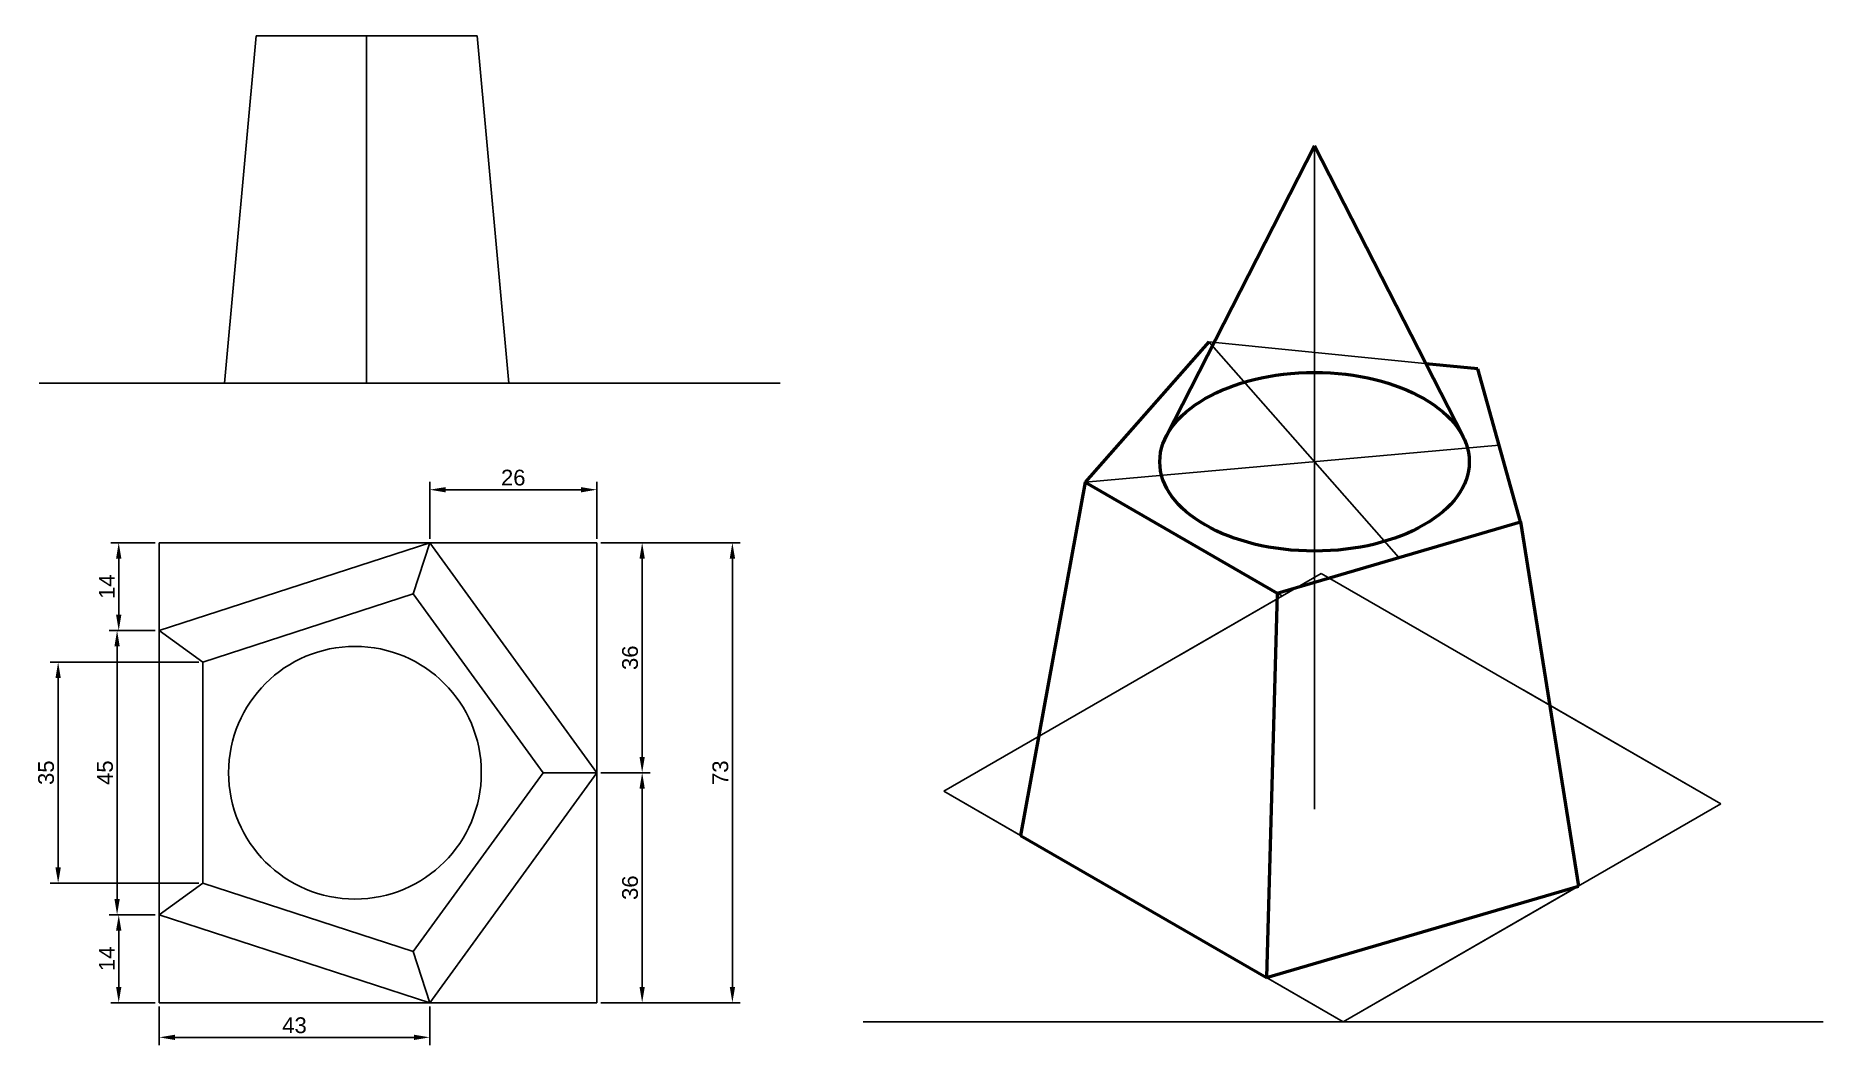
# Paper-space layout 'Layout5' of a CAD drawing. Header units: millimetres. Extents: x 12 to 295, y 8 to 168.
import ezdxf

# ---------------------------------------------------------------- set-up
doc = ezdxf.new("R2010")
doc.units = ezdxf.units.MM
doc.styles.get("Standard").update_dxf_attribs({"font": 'arial.ttf'})
doc.dimstyles.new('ISO-25', dxfattribs={"dimtxt": 2.5, "dimasz": 2.5, "dimexe": 1.25, "dimexo": 0.625, "dimtad": 1, "dimdec": 0, "dimdsep": 46, "dimtxsty": 'Standard', "dimcen": 2.5, "dimadec": 0, "dimazin": 2, "dimtfac": 1, "dimtdec": 0, "dimtmove": 0, "dimatfit": 3, "dimfxl": 1, "dimarcsym": 0})

# ---------------------------------------------------------------- blocks, each defined once
blk = doc.blocks.new('*D23')
at = {"color": 0, "lineweight": -2, "transparency": 16777216}
for p, q in [((31.23, 14.08), (31.23, 7.97)), ((74.03, 14.08), (74.03, 7.97)), ((33.73, 9.22), (71.53, 9.22))]:
    blk.add_line(p, q, dxfattribs=at)
at = {"color": 0, "transparency": 16777216}
for points in [[(33.73, 9.64), (33.73, 8.8), (31.23, 9.22)], [(71.53, 9.64), (71.53, 8.8), (74.03, 9.22)]]:
    blk.add_solid(points, dxfattribs=at)
at = {"layer": 'Defpoints', "color": 0, "transparency": 16777216}
for p in [(31.23, 14.71), (74.03, 14.71), (74.03, 9.22)]:
    blk.add_point(p, dxfattribs=at)
at = {"color": 0, "transparency": 16777216, "insert": (52.63, 11.12), "char_height": 2.5, "attachment_point": 5}
blk.add_mtext('43', dxfattribs=at)
blk = doc.blocks.new('*D24')
at = {"color": 0, "lineweight": -2, "transparency": 16777216}
for p, q in [((101.1, 87.52), (123.19, 87.52)), ((121.94, 17.21), (121.94, 85.02)), ((101.1, 14.71), (123.19, 14.71))]:
    blk.add_line(p, q, dxfattribs=at)
at = {"color": 0, "transparency": 16777216}
for points in [[(121.52, 85.02), (122.36, 85.02), (121.94, 87.52)], [(121.52, 17.21), (122.36, 17.21), (121.94, 14.71)]]:
    blk.add_solid(points, dxfattribs=at)
at = {"layer": 'Defpoints', "color": 0, "transparency": 16777216}
for p in [(100.48, 87.52), (121.94, 87.52), (100.48, 14.71)]:
    blk.add_point(p, dxfattribs=at)
at = {"color": 0, "transparency": 16777216, "insert": (120.04, 51.11), "char_height": 2.5, "attachment_point": 5, "rotation": 90}
blk.add_mtext('73', dxfattribs=at)
blk = doc.blocks.new('*D25')
at = {"color": 0, "lineweight": -2, "transparency": 16777216}
for p, q in [((101.1, 51.11), (108.91, 51.11)), ((107.66, 48.61), (107.66, 17.21)), ((101.1, 14.71), (108.91, 14.71))]:
    blk.add_line(p, q, dxfattribs=at)
at = {"color": 0, "transparency": 16777216}
for points in [[(107.24, 48.61), (108.07, 48.61), (107.66, 51.11)], [(107.24, 17.21), (108.07, 17.21), (107.66, 14.71)]]:
    blk.add_solid(points, dxfattribs=at)
at = {"layer": 'Defpoints', "color": 0, "transparency": 16777216}
for p in [(100.48, 51.11), (100.48, 14.71), (107.66, 14.71)]:
    blk.add_point(p, dxfattribs=at)
at = {"color": 0, "transparency": 16777216, "insert": (105.75, 32.91), "char_height": 2.5, "attachment_point": 5, "rotation": 90}
blk.add_mtext('36', dxfattribs=at)
blk = doc.blocks.new('*D26')
at = {"color": 0, "lineweight": -2, "transparency": 16777216}
for p, q in [((101.1, 87.52), (108.91, 87.52)), ((107.66, 53.61), (107.66, 85.02)), ((101.1, 51.11), (108.91, 51.11))]:
    blk.add_line(p, q, dxfattribs=at)
at = {"color": 0, "transparency": 16777216}
for points in [[(107.24, 85.02), (108.07, 85.02), (107.66, 87.52)], [(107.24, 53.61), (108.07, 53.61), (107.66, 51.11)]]:
    blk.add_solid(points, dxfattribs=at)
at = {"layer": 'Defpoints', "color": 0, "transparency": 16777216}
for p in [(100.48, 87.52), (107.66, 87.52), (100.48, 51.11)]:
    blk.add_point(p, dxfattribs=at)
at = {"color": 0, "transparency": 16777216, "insert": (105.75, 69.31), "char_height": 2.5, "attachment_point": 5, "rotation": 90}
blk.add_mtext('36', dxfattribs=at)
blk = doc.blocks.new('*D27')
at = {"color": 0, "lineweight": -2, "transparency": 16777216}
for p, q in [((74.03, 88.14), (74.03, 97.16)), ((100.48, 88.14), (100.48, 97.16)), ((76.53, 95.91), (97.98, 95.91))]:
    blk.add_line(p, q, dxfattribs=at)
at = {"color": 0, "transparency": 16777216}
for points in [[(76.53, 96.32), (76.53, 95.49), (74.03, 95.91)], [(97.98, 96.32), (97.98, 95.49), (100.48, 95.91)]]:
    blk.add_solid(points, dxfattribs=at)
at = {"layer": 'Defpoints', "color": 0, "transparency": 16777216}
for p in [(100.48, 95.91), (74.03, 87.52), (100.48, 87.52)]:
    blk.add_point(p, dxfattribs=at)
at = {"color": 0, "transparency": 16777216, "insert": (87.25, 97.81), "char_height": 2.5, "attachment_point": 5}
blk.add_mtext('26', dxfattribs=at)
blk = doc.blocks.new('*D28')
at = {"color": 0, "lineweight": -2, "transparency": 16777216}
for p, q in [((30.6, 87.52), (23.56, 87.52)), ((24.81, 85.02), (24.81, 76.11)), ((30.6, 73.61), (23.56, 73.61))]:
    blk.add_line(p, q, dxfattribs=at)
at = {"color": 0, "transparency": 16777216}
for points in [[(24.39, 85.02), (25.23, 85.02), (24.81, 87.52)], [(24.39, 76.11), (25.23, 76.11), (24.81, 73.61)]]:
    blk.add_solid(points, dxfattribs=at)
at = {"layer": 'Defpoints', "color": 0, "transparency": 16777216}
for p in [(31.23, 87.52), (24.81, 73.61), (31.23, 73.61)]:
    blk.add_point(p, dxfattribs=at)
at = {"color": 0, "transparency": 16777216, "insert": (22.93, 80.56), "char_height": 2.5, "attachment_point": 5, "rotation": 90}
blk.add_mtext('14', dxfattribs=at)
blk = doc.blocks.new('*D29')
at = {"color": 0, "lineweight": -2, "transparency": 16777216}
for p, q in [((30.6, 73.61), (23.3, 73.61)), ((24.55, 71.11), (24.55, 31.11)), ((30.6, 28.61), (23.3, 28.61))]:
    blk.add_line(p, q, dxfattribs=at)
at = {"color": 0, "transparency": 16777216}
for points in [[(24.13, 71.11), (24.97, 71.11), (24.55, 73.61)], [(24.13, 31.11), (24.97, 31.11), (24.55, 28.61)]]:
    blk.add_solid(points, dxfattribs=at)
at = {"layer": 'Defpoints', "color": 0, "transparency": 16777216}
for p in [(31.23, 73.61), (24.55, 28.61), (31.23, 28.61)]:
    blk.add_point(p, dxfattribs=at)
at = {"color": 0, "transparency": 16777216, "insert": (22.65, 51.11), "char_height": 2.5, "attachment_point": 5, "rotation": 90}
blk.add_mtext('45', dxfattribs=at)
blk = doc.blocks.new('*D30')
at = {"color": 0, "lineweight": -2, "transparency": 16777216}
for p, q in [((30.6, 28.61), (23.56, 28.61)), ((24.81, 26.11), (24.81, 17.21)), ((30.6, 14.71), (23.56, 14.71))]:
    blk.add_line(p, q, dxfattribs=at)
at = {"color": 0, "transparency": 16777216}
for points in [[(24.39, 26.11), (25.23, 26.11), (24.81, 28.61)], [(24.39, 17.21), (25.23, 17.21), (24.81, 14.71)]]:
    blk.add_solid(points, dxfattribs=at)
at = {"layer": 'Defpoints', "color": 0, "transparency": 16777216}
for p in [(31.23, 28.61), (24.81, 14.71), (31.23, 14.71)]:
    blk.add_point(p, dxfattribs=at)
at = {"color": 0, "transparency": 16777216, "insert": (22.93, 21.66), "char_height": 2.5, "attachment_point": 5, "rotation": 90}
blk.add_mtext('14', dxfattribs=at)
blk = doc.blocks.new('*D31')
at = {"color": 0, "lineweight": -2, "transparency": 16777216}
for p, q in [((37.49, 68.61), (13.97, 68.61)), ((15.22, 66.11), (15.22, 36.11)), ((37.49, 33.61), (13.97, 33.61))]:
    blk.add_line(p, q, dxfattribs=at)
at = {"color": 0, "transparency": 16777216}
for points in [[(14.8, 66.11), (15.64, 66.11), (15.22, 68.61)], [(14.8, 36.11), (15.64, 36.11), (15.22, 33.61)]]:
    blk.add_solid(points, dxfattribs=at)
at = {"layer": 'Defpoints', "color": 0, "transparency": 16777216}
for p in [(38.11, 68.61), (15.22, 33.61), (38.11, 33.61)]:
    blk.add_point(p, dxfattribs=at)
at = {"color": 0, "transparency": 16777216, "insert": (13.32, 51.11), "char_height": 2.5, "attachment_point": 5, "rotation": 90}
blk.add_mtext('35', dxfattribs=at)

psp = doc.layouts.new('Layout5')

# ---------------------------------------------------------------- linework, layer by layer
for p, q in [((46.55, 167.77), (41.55, 112.77)), ((64.05, 167.77), (46.55, 167.77)), ((64.05, 112.77), (64.05, 167.77)), ((64.05, 167.77), (81.55, 167.77)), ((81.55, 167.77), (64.05, 167.77)), ((81.55, 167.77), (86.55, 112.77)), ((214.08, 100.33), (214.08, 150.33)), ((239.91, 115.03), (197.35, 119.32)), ((227.41, 85.19), (197.35, 119.32)), ((12.23, 112.77), (129.51, 112.77)), ((41.55, 112.77), (86.55, 112.77)), ((243.29, 102.94), (177.77, 97.09)), ((214.08, 45.33), (214.08, 100.33)), ((31.23, 14.71), (31.23, 87.52)), ((74.03, 87.52), (31.23, 87.52)), ((31.23, 87.52), (100.48, 87.52)), ((71.4, 79.43), (74.03, 87.52)), ((100.48, 51.11), (100.48, 87.52)), ((100.48, 87.52), (100.48, 14.71)), ((215.15, 82.67), (155.4, 48.17)), ((215.15, 82.67), (192.64, 69.67)), ((278.37, 46.17), (215.15, 82.67)), ((208.94, 79.09), (208.16, 79.54)), ((31.23, 73.61), (38.11, 68.61)), ((278.37, 46.17), (247.2, 64.17)), ((91.97, 51.11), (100.48, 51.11)), ((155.4, 48.17), (218.62, 11.67)), ((155.4, 48.17), (167.52, 41.17)), ((218.62, 11.67), (278.37, 46.17)), ((31.23, 28.61), (38.11, 33.61)), ((218.62, 11.67), (255.86, 33.17)), ((31.23, 28.61), (31.23, 14.71)), ((71.4, 22.8), (74.03, 14.71)), ((218.62, 11.67), (206.49, 18.67)), ((74.03, 14.71), (31.23, 14.71)), ((74.03, 14.71), (100.48, 14.71)), ((142.64, 11.67), (294.59, 11.67))]:
    psp.add_line(p, q)
at = {"lineweight": 53}
for p, q in [((214.08, 150.33), (190.59, 104.33)), ((214.08, 150.33), (237.58, 104.33)), ((197.35, 119.32), (177.77, 97.09)), ((239.91, 115.03), (231.69, 115.86)), ((246.67, 90.85), (239.91, 115.03)), ((177.77, 97.09), (167.52, 41.17)), ((177.77, 97.09), (208.16, 79.54)), ((208.16, 79.54), (246.67, 90.85)), ((246.67, 90.85), (255.86, 33.17)), ((208.16, 79.54), (206.49, 18.67)), ((167.52, 41.17), (206.49, 18.67)), ((206.49, 18.67), (255.86, 33.17))]:
    psp.add_line(p, q, dxfattribs=at)
for points in [[(31.23, 73.61), (31.23, 28.61), (74.03, 14.71), (100.48, 51.11), (74.03, 87.52)], [(38.11, 68.61), (38.11, 33.61), (71.4, 22.8), (91.97, 51.11), (71.4, 79.43)]]:
    psp.add_lwpolyline(points, close=True)
psp.add_circle((62.2, 51.11), 20)
psp.add_ellipse((214.08, 100.33), major_axis=(-24.49, 0), ratio=0.57735, dxfattribs=at)

# ---------------------------------------------------------------- dimensions: what is measured, and where the dimension line sits
for base, p1, p2, picture, middle in [((100.48, 95.91), (74.03, 87.52), (100.48, 87.52), '*D27', (87.25, 97.81)), ((74.03, 9.22), (31.23, 14.71), (74.03, 14.71), '*D23', (52.63, 11.12))]:
    dim = psp.add_linear_dim(base=base, p1=p1, p2=p2, dimstyle='ISO-25')
    dim.commit()
    dim.dimension.update_dxf_attribs({"geometry": picture, "text_midpoint": middle})
for base, p1, p2, picture, middle in [((24.81, 73.61), (31.23, 87.52), (31.23, 73.61), '*D28', (22.93, 80.56)), ((121.94, 87.52), (100.48, 14.71), (100.48, 87.52), '*D24', (120.04, 51.11)), ((107.66, 87.52), (100.48, 51.11), (100.48, 87.52), '*D26', (105.75, 69.31)), ((24.55, 28.61), (31.23, 73.61), (31.23, 28.61), '*D29', (22.65, 51.11)), ((15.22, 33.61), (38.11, 68.61), (38.11, 33.61), '*D31', (13.32, 51.11)), ((107.66, 14.71), (100.48, 51.11), (100.48, 14.71), '*D25', (105.75, 32.91)), ((24.81, 14.71), (31.23, 28.61), (31.23, 14.71), '*D30', (22.93, 21.66))]:
    dim = psp.add_linear_dim(base=base, p1=p1, p2=p2, angle=90, dimstyle='ISO-25')
    dim.commit()
    dim.dimension.update_dxf_attribs({"geometry": picture, "text_midpoint": middle})

doc.saveas('drawing.dxf')
